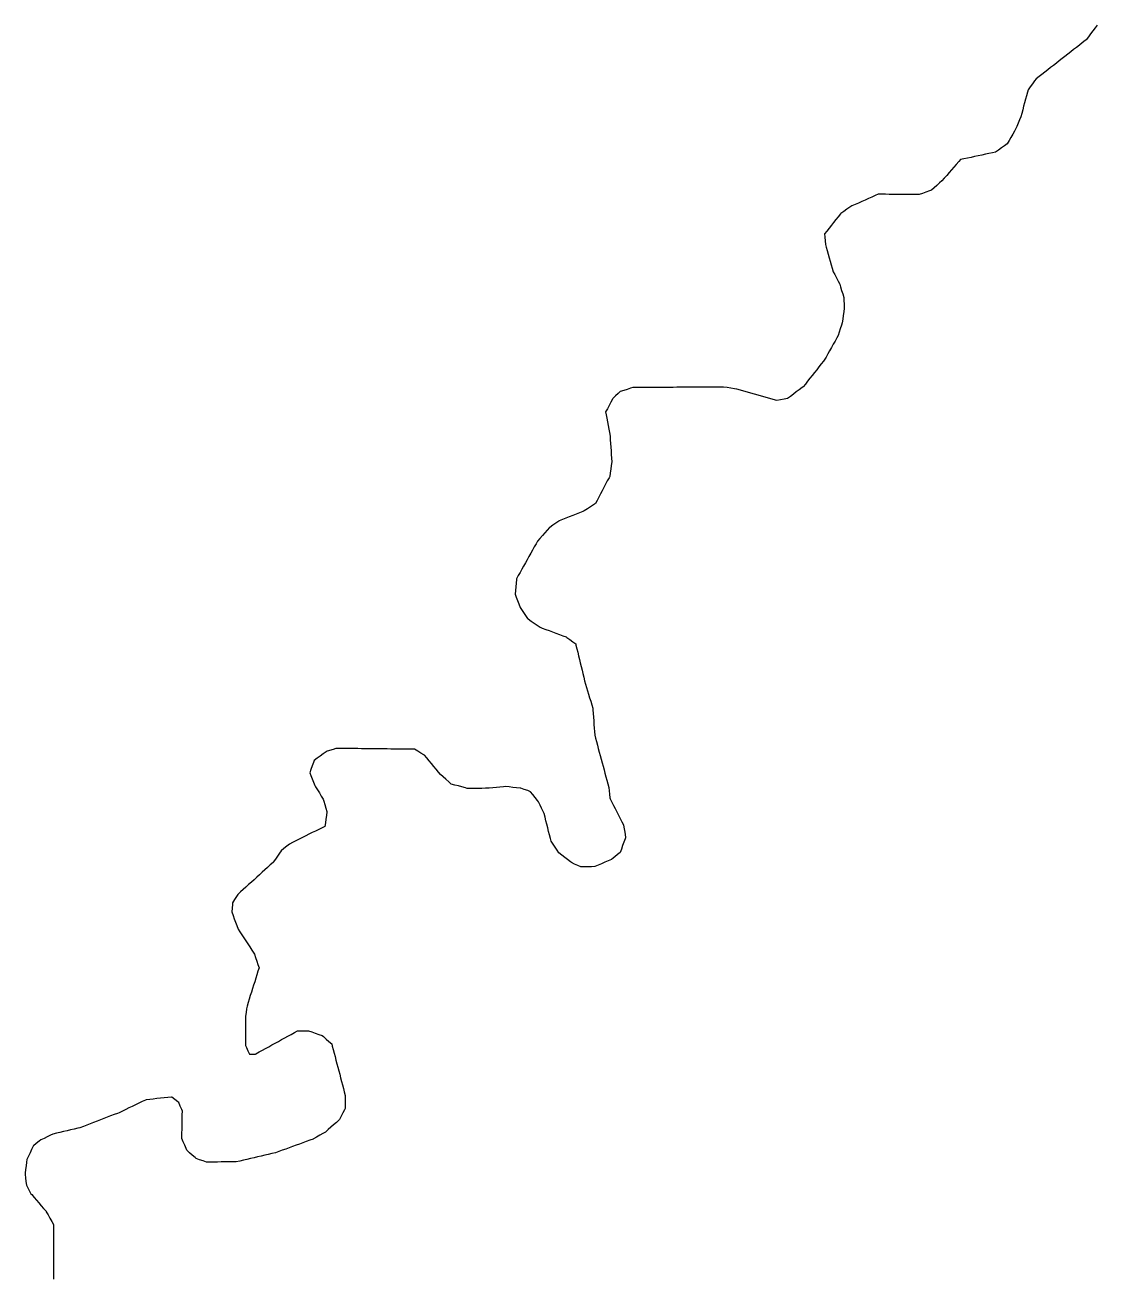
# Model space of a CAD drawing. Header units: millimetres. Extents: x 2 to 766, y 7 to 1390.
# Drawn here: x 105.2 to 398.4, y 1041 to 1383.4 of the extents above; entities that cross this region are included whole.
import ezdxf

# ---------------------------------------------------------------- set-up
doc = ezdxf.new("R2010")
doc.units = ezdxf.units.MM
doc.layers.add('ALL_ISLANDS', color=7, linetype='Continuous')
doc.layers.add('OUTLINE_ISLAND_01', color=7, linetype='Continuous')

msp = doc.modelspace()

# ---------------------------------------------------------------- linework, layer by layer
at = {"layer": 'ALL_ISLANDS'}
msp.add_lwpolyline([(398.712, 1383.3511), (398.1188, 1382.546), (397.5256, 1381.7409), (396.9325, 1380.9359), (396.3393, 1380.1308), (395.7461, 1379.3257), (395.4208, 1379.0719), (394.6324, 1378.4568), (393.844, 1377.8416), (393.0555, 1377.2265), (392.2671, 1376.6114), (391.4787, 1375.9962), (390.6903, 1375.3811), (389.9018, 1374.766), (389.1134, 1374.1508), (388.325, 1373.5357), (387.5366, 1372.9206), (386.7482, 1372.3054), (385.9597, 1371.6903), (385.1713, 1371.0751), (384.3829, 1370.46), (383.5945, 1369.8449), (382.8061, 1369.2297), (382.0176, 1368.6146), (381.5881, 1368.0441), (380.9866, 1367.2453), (380.385, 1366.4464), (379.7835, 1365.6476), (379.6016, 1364.962), (379.3452, 1363.9955), (379.0887, 1363.0289), (378.8323, 1362.0624), (378.5758, 1361.0958), (378.3193, 1360.1292), (378.0629, 1359.1627), (377.8064, 1358.1961), (377.483, 1357.4397), (377.0899, 1356.5202), (376.6967, 1355.6007), (376.3036, 1354.6812), (376.0864, 1354.3048), (375.5867, 1353.4386), (375.087, 1352.5724), (374.5873, 1351.7062), (374.0876, 1350.84), (373.3068, 1350.2882), (372.4901, 1349.7111), (371.6734, 1349.134), (370.8568, 1348.5568), (370.0592, 1348.3858), (369.0815, 1348.176), (368.1037, 1347.9663), (367.1259, 1347.7566), (366.1482, 1347.5469), (365.1704, 1347.3371), (364.1927, 1347.1274), (363.2149, 1346.9177), (362.2371, 1346.708), (361.2594, 1346.4983), (360.8014, 1345.9715), (360.1453, 1345.2168), (359.4891, 1344.4622), (358.833, 1343.7075), (358.1769, 1342.9528), (357.5208, 1342.1982), (356.8647, 1341.4435), (356.2086, 1340.6889), (355.5956, 1340.1382), (354.8518, 1339.4698), (354.108, 1338.8015), (353.3641, 1338.1331), (352.7933, 1337.9354), (351.8484, 1337.608), (350.9035, 1337.2806), (349.9586, 1336.9533), (349.7548, 1336.9546), (348.7548, 1336.9613), (347.7548, 1336.9679), (346.7548, 1336.9746), (345.7548, 1336.9812), (344.7549, 1336.9879), (343.7549, 1336.9945), (342.7549, 1337.0012), (341.7549, 1337.0078), (340.7549, 1337.0145), (339.755, 1337.0211), (338.755, 1337.0278), (337.9612, 1336.6733), (337.0481, 1336.2656), (336.135, 1335.8579), (335.2219, 1335.4501), (334.3088, 1335.0424), (333.3957, 1334.6347), (332.4826, 1334.2269), (331.5695, 1333.8192), (331.0459, 1333.4648), (330.2178, 1332.9042), (329.3897, 1332.3436), (328.5616, 1331.783), (328.4552, 1331.6503), (327.8294, 1330.8703), (327.2037, 1330.0903), (326.5779, 1329.3103), (325.9521, 1328.5302), (325.3264, 1327.7502), (324.7006, 1326.9702), (324.0749, 1326.1902), (324.1533, 1325.2955), (324.2407, 1324.2994), (324.3281, 1323.3032), (324.546, 1322.5508), (324.8241, 1321.5903), (325.1022, 1320.6297), (325.3804, 1319.6692), (325.6585, 1318.7087), (325.9366, 1317.7481), (326.2147, 1316.7876), (326.4929, 1315.827), (326.8889, 1315.0587), (327.3471, 1314.1699), (327.8052, 1313.281), (328.2634, 1312.3922), (328.4783, 1311.6743), (328.7651, 1310.7163), (329.0519, 1309.7583), (329.3387, 1308.8003), (329.3874, 1307.967), (329.4457, 1306.9687), (329.504, 1305.9704), (329.484, 1305.8291), (329.3435, 1304.839), (329.2031, 1303.849), (329.0626, 1302.8589), (328.9221, 1301.8688), (328.7045, 1301.1869), (328.4004, 1300.2343), (328.0963, 1299.2816), (327.7922, 1298.329), (327.4406, 1297.7034), (326.9505, 1296.8317), (326.4605, 1295.96), (325.9705, 1295.0883), (325.4804, 1294.2166), (324.9904, 1293.3449), (324.5004, 1292.4732), (324.0103, 1291.6015), (323.8137, 1291.3541), (323.1915, 1290.5712), (322.5693, 1289.7884), (321.9471, 1289.0055), (321.325, 1288.2226), (320.7028, 1287.4398), (320.0806, 1286.6569), (319.4584, 1285.874), (318.8362, 1285.0912), (318.214, 1284.3083), (317.9512, 1284.1111), (317.1514, 1283.5108), (316.3517, 1282.9105), (315.5519, 1282.3102), (314.7521, 1281.7099), (313.9523, 1281.1096), (312.9943, 1280.9242), (312.0125, 1280.7342), (311.0307, 1280.5442), (310.6816, 1280.6451), (309.7209, 1280.9227), (308.7602, 1281.2003), (307.7995, 1281.4779), (306.8388, 1281.7555), (305.8781, 1282.0331), (304.9174, 1282.3107), (303.9567, 1282.5883), (302.996, 1282.8659), (302.0354, 1283.1435), (301.0747, 1283.4212), (300.114, 1283.6988), (299.4243, 1283.8049), (298.4359, 1283.9571), (297.4476, 1284.1093), (296.4592, 1284.2614), (295.6241, 1284.2567), (294.6241, 1284.251), (293.6241, 1284.2453), (292.6241, 1284.2397), (291.6242, 1284.234), (290.6242, 1284.2283), (289.6242, 1284.2227), (288.6242, 1284.217), (287.6242, 1284.2113), (286.6242, 1284.2057), (285.6243, 1284.2), (284.6243, 1284.1943), (283.6243, 1284.1887), (282.6243, 1284.183), (281.6243, 1284.1773), (280.6243, 1284.1717), (279.6244, 1284.166), (278.6244, 1284.1603), (277.6244, 1284.1547), (276.6244, 1284.149), (275.6244, 1284.1433), (274.6244, 1284.1377), (273.6245, 1284.132), (272.6245, 1284.1263), (271.6245, 1284.1207), (271.0101, 1283.9259), (270.0569, 1283.6236), (269.1037, 1283.3214), (268.1504, 1283.0192), (267.6049, 1282.5082), (266.875, 1281.8247), (266.1451, 1281.1411), (266.0526, 1280.9687), (265.5796, 1280.0877), (265.1065, 1279.2066), (264.6335, 1278.3255), (264.1605, 1277.4445), (264.2977, 1276.6983), (264.4784, 1275.7148), (264.6592, 1274.7312), (264.84, 1273.7477), (265.0208, 1272.7642), (265.2016, 1271.7807), (265.3824, 1270.7972), (265.3842, 1270.7691), (265.4479, 1269.7712), (265.5116, 1268.7732), (265.5754, 1267.7752), (265.6391, 1266.7773), (265.7029, 1265.7793), (265.7666, 1264.7813), (265.8303, 1263.7834), (265.8302, 1263.7822), (265.697, 1262.7912), (265.5637, 1261.8001), (265.4305, 1260.809), (265.2972, 1259.8179), (265.0936, 1259.432), (264.6269, 1258.5476), (264.1602, 1257.6632), (263.6934, 1256.7788), (263.2267, 1255.8944), (262.76, 1255.01), (262.2933, 1254.1256), (261.8266, 1253.2412), (261.3599, 1252.3568), (260.8279, 1252.0046), (259.994, 1251.4526), (259.1602, 1250.9006), (258.3264, 1250.3486), (257.9477, 1250.2006), (257.0162, 1249.8367), (256.0848, 1249.4728), (255.1534, 1249.1089), (254.2219, 1248.7451), (253.2905, 1248.3812), (252.359, 1248.0173), (251.4276, 1247.6534), (251.3284, 1247.584), (250.509, 1247.0107), (249.6896, 1246.4375), (248.8703, 1245.8643), (248.8391, 1245.8291), (248.1751, 1245.0814), (247.5111, 1244.3337), (246.8471, 1243.586), (246.1831, 1242.8382), (245.5191, 1242.0905), (245.1179, 1241.3713), (244.6307, 1240.498), (244.1435, 1239.6247), (243.6564, 1238.7514), (243.1692, 1237.8781), (242.6821, 1237.0048), (242.1949, 1236.1315), (241.7077, 1235.2582), (241.2206, 1234.3849), (240.7334, 1233.5115), (240.2462, 1232.6382), (239.7591, 1231.7649), (239.7429, 1231.5951), (239.6483, 1230.5996), (239.5537, 1229.6041), (239.4591, 1228.6086), (239.3645, 1227.6131), (239.6834, 1226.7718), (240.0378, 1225.8367), (240.3923, 1224.9017), (240.7467, 1223.9666), (241.1158, 1223.4177), (241.6737, 1222.5878), (242.2317, 1221.758), (242.7897, 1220.9281), (242.9795, 1220.7951), (243.7986, 1220.2214), (244.6177, 1219.6477), (245.4368, 1219.0741), (246.2559, 1218.5004), (246.8253, 1218.2899), (247.7633, 1217.9432), (248.7013, 1217.5965), (249.6392, 1217.2497), (250.5772, 1216.903), (251.5152, 1216.5563), (252.4531, 1216.2096), (253.3911, 1215.8629), (253.5564, 1215.7406), (254.3603, 1215.1458), (255.1642, 1214.5511), (255.9681, 1213.9563), (256.0516, 1213.6127), (256.2875, 1212.6409), (256.5234, 1211.6692), (256.7593, 1210.6974), (256.9953, 1209.7256), (257.2312, 1208.7539), (257.4671, 1207.7821), (257.7031, 1206.8103), (257.939, 1205.8385), (258.1749, 1204.8668), (258.4108, 1203.895), (258.6468, 1202.9232), (258.9109, 1202.0673), (259.2057, 1201.1118), (259.5006, 1200.1563), (259.7955, 1199.2007), (260.0903, 1198.2452), (260.3852, 1197.2896), (260.68, 1196.3341), (260.7072, 1195.9283), (260.7741, 1194.9305), (260.841, 1193.9327), (260.9079, 1192.935), (260.9747, 1191.9372), (261.0416, 1190.9395), (261.1085, 1189.9417), (261.1754, 1188.9439), (261.3759, 1188.2025), (261.637, 1187.2372), (261.8981, 1186.2719), (262.1592, 1185.3065), (262.4203, 1184.3412), (262.6814, 1183.3759), (262.9425, 1182.4106), (263.2036, 1181.4453), (263.4647, 1180.48), (263.7257, 1179.5147), (263.9868, 1178.5494), (264.2479, 1177.584), (264.509, 1176.6187), (264.7701, 1175.6534), (265.0312, 1174.6881), (265.1214, 1173.7805), (265.2202, 1172.7854), (265.3191, 1171.7903), (265.4465, 1171.5387), (265.8983, 1170.6466), (266.3501, 1169.7545), (266.8018, 1168.8623), (267.2536, 1167.9702), (267.7054, 1167.0781), (268.1571, 1166.1859), (268.6089, 1165.2938), (269.0607, 1164.4017), (269.1536, 1163.8358), (269.3156, 1162.849), (269.4775, 1161.8622), (269.6395, 1160.8754), (269.5419, 1160.6206), (269.1841, 1159.6868), (268.8264, 1158.753), (268.4686, 1157.8192), (268.1109, 1156.8854), (267.4177, 1156.3003), (266.6536, 1155.6553), (265.8894, 1155.0102), (265.7728, 1154.9605), (264.853, 1154.5683), (263.9331, 1154.1761), (263.0132, 1153.7839), (262.0933, 1153.3917), (261.1735, 1152.9994), (260.3372, 1152.9861), (259.3373, 1152.9701), (258.3375, 1152.9541), (257.3376, 1152.9381), (256.594, 1153.2886), (255.6894, 1153.7149), (254.7849, 1154.1412), (254.5594, 1154.3122), (253.7626, 1154.9164), (252.9658, 1155.5207), (252.169, 1156.1249), (251.3722, 1156.7292), (250.8828, 1157.4668), (250.3299, 1158.3), (249.777, 1159.1333), (249.2241, 1159.9665), (249.0377, 1160.714), (248.7957, 1161.6843), (248.5538, 1162.6546), (248.3118, 1163.6249), (248.0698, 1164.5952), (247.8278, 1165.5655), (247.5859, 1166.5357), (247.3439, 1167.506), (247.0823, 1168.0571), (246.6536, 1168.9605), (246.2248, 1169.8639), (245.796, 1170.7673), (245.5024, 1171.1376), (244.8812, 1171.9213), (244.26, 1172.7049), (243.6388, 1173.4886), (242.8294, 1173.79), (241.8923, 1174.139), (240.9551, 1174.488), (240.7673, 1174.5063), (239.7721, 1174.6034), (238.7768, 1174.7005), (237.7815, 1174.7976), (236.7862, 1174.8948), (236.245, 1174.8495), (235.2484, 1174.7663), (234.2519, 1174.683), (233.2554, 1174.5997), (232.2588, 1174.5164), (231.2623, 1174.4332), (230.2658, 1174.3499), (230.2581, 1174.35), (229.2583, 1174.3689), (228.2585, 1174.3878), (227.2587, 1174.4067), (226.2588, 1174.4256), (225.7853, 1174.554), (224.8201, 1174.8156), (223.855, 1175.0773), (222.8898, 1175.3389), (221.9247, 1175.6006), (221.2042, 1176.2354), (220.4539, 1176.8965), (219.7036, 1177.5576), (218.9533, 1178.2188), (218.3906, 1178.8945), (217.7508, 1179.663), (217.1109, 1180.4315), (216.471, 1181.2), (215.8311, 1181.9684), (215.1912, 1182.7369), (214.5513, 1183.5054), (214.4437, 1183.57), (213.5863, 1184.0845), (212.7288, 1184.5991), (211.8714, 1185.1137), (211.3369, 1185.1195), (210.3369, 1185.1306), (209.337, 1185.1416), (208.337, 1185.1526), (207.3371, 1185.1636), (206.3372, 1185.1747), (205.3372, 1185.1857), (204.3373, 1185.1967), (203.3373, 1185.2077), (202.3374, 1185.2187), (201.3375, 1185.2298), (200.3375, 1185.2408), (199.3376, 1185.2518), (198.3376, 1185.2628), (197.3377, 1185.2738), (196.3378, 1185.2849), (195.3378, 1185.2959), (194.3379, 1185.3069), (193.3379, 1185.3179), (192.338, 1185.3289), (191.3381, 1185.34), (190.3381, 1185.351), (189.5764, 1185.0997), (188.6268, 1184.7864), (187.6771, 1184.4731), (187.6318, 1184.4396), (186.8275, 1183.8455), (186.0231, 1183.2513), (185.2188, 1182.6571), (184.4145, 1182.063), (184.2062, 1181.4994), (183.8596, 1180.5614), (183.513, 1179.6233), (183.1665, 1178.6853), (183.446, 1177.9715), (183.8107, 1177.0404), (184.1754, 1176.1092), (184.5401, 1175.1781), (184.7436, 1174.8541), (185.2755, 1174.0073), (185.8074, 1173.1605), (186.3393, 1172.3137), (186.8712, 1171.4669), (187.0233, 1170.9506), (187.3059, 1169.9914), (187.5885, 1169.0322), (187.8711, 1168.0729), (187.857, 1167.9708), (187.7193, 1166.9804), (187.5817, 1165.9899), (187.4441, 1164.9994), (187.3064, 1164.0089), (186.5519, 1163.6334), (185.6566, 1163.1879), (184.7613, 1162.7424), (183.8661, 1162.2969), (182.9708, 1161.8513), (182.0755, 1161.4058), (181.1802, 1160.9603), (180.285, 1160.5148), (179.3897, 1160.0693), (178.4944, 1159.6237), (177.5992, 1159.1782), (176.8849, 1158.572), (176.1224, 1157.9249), (175.36, 1157.2779), (174.9135, 1156.6403), (174.3398, 1155.8212), (173.7661, 1155.0021), (173.1925, 1154.183), (173.1243, 1154.1214), (172.3825, 1153.4508), (171.6407, 1152.7801), (170.8989, 1152.1095), (170.1571, 1151.4389), (169.4153, 1150.7683), (168.6734, 1150.0977), (167.9316, 1149.4271), (167.1898, 1148.7565), (166.448, 1148.0859), (165.7062, 1147.4153), (164.9644, 1146.7447), (164.2226, 1146.0741), (163.4808, 1145.4034), (163.0998, 1144.8048), (162.563, 1143.9611), (162.0261, 1143.1175), (161.9874, 1142.6266), (161.9087, 1141.6297), (161.83, 1140.6328), (161.8402, 1140.6047), (162.1845, 1139.6659), (162.5288, 1138.727), (162.8731, 1137.7881), (163.2174, 1136.8493), (163.5617, 1135.9104), (164.0503, 1135.1725), (164.6024, 1134.3387), (165.1544, 1133.5049), (165.7065, 1132.6711), (166.2586, 1131.8374), (166.8107, 1131.0036), (167.3628, 1130.1698), (167.9149, 1129.336), (168.0096, 1129.0571), (168.3311, 1128.1102), (168.6526, 1127.1633), (168.9741, 1126.2164), (169.2955, 1125.2695), (169.0111, 1124.3648), (168.7111, 1123.4109), (168.4112, 1122.4569), (168.1112, 1121.503), (167.8113, 1120.549), (167.5113, 1119.5951), (167.2114, 1118.6411), (166.9114, 1117.6872), (166.6115, 1116.7332), (166.3115, 1115.7793), (166.0116, 1114.8253), (165.8911, 1114.0303), (165.7413, 1113.0416), (165.5916, 1112.0528), (165.5917, 1112.0053), (165.5947, 1111.0053), (165.5976, 1110.0053), (165.6006, 1109.0053), (165.6036, 1108.0053), (165.6066, 1107.0053), (165.6096, 1106.0053), (165.6125, 1105.0053), (165.6155, 1104.0053), (165.8386, 1103.5056), (166.2463, 1102.5925), (166.654, 1101.6794), (167.314, 1101.6861), (168.314, 1101.6964), (168.4625, 1101.7784), (169.3381, 1102.2616), (170.2136, 1102.7448), (171.0891, 1103.228), (171.9646, 1103.7112), (172.8401, 1104.1944), (173.7156, 1104.6776), (174.5911, 1105.1608), (175.4666, 1105.644), (176.3421, 1106.1272), (177.2176, 1106.6104), (178.0931, 1107.0937), (178.9686, 1107.5769), (179.8441, 1108.0601), (180.7869, 1108.0667), (181.7869, 1108.0738), (182.7869, 1108.0808), (182.8147, 1108.0712), (183.7592, 1107.7429), (184.7038, 1107.4146), (185.6484, 1107.0863), (186.593, 1106.758), (186.9271, 1106.4635), (187.6774, 1105.8024), (188.4277, 1105.1413), (189.178, 1104.4802), (189.3338, 1103.8874), (189.5878, 1102.9202), (189.8419, 1101.953), (190.096, 1100.9858), (190.35, 1100.0186), (190.6041, 1099.0514), (190.8582, 1098.0842), (191.1122, 1097.117), (191.3663, 1096.1499), (191.6204, 1095.1827), (191.8745, 1094.2155), (192.1285, 1093.2483), (192.3826, 1092.2811), (192.6367, 1091.3139), (192.8907, 1090.3467), (192.8821, 1089.7601), (192.8673, 1088.7602), (192.8525, 1087.7603), (192.8377, 1086.7604), (192.6926, 1086.4714), (192.244, 1085.5777), (191.7953, 1084.684), (191.3466, 1083.7903), (191.2092, 1083.6691), (190.4595, 1083.0073), (189.7098, 1082.3456), (188.9601, 1081.6838), (188.2104, 1081.022), (187.4607, 1080.3602), (186.7984, 1079.9767), (185.933, 1079.4756), (185.0676, 1078.9745), (184.2023, 1078.4734), (184.1104, 1078.4399), (183.171, 1078.097), (182.2316, 1077.7541), (181.2922, 1077.4112), (180.3528, 1077.0684), (179.4135, 1076.7255), (178.4741, 1076.3826), (177.5347, 1076.0398), (176.5953, 1075.6969), (175.6559, 1075.354), (174.7165, 1075.0111), (173.7772, 1074.6683), (173.7754, 1074.6678), (172.8016, 1074.4401), (171.8279, 1074.2124), (170.8542, 1073.9847), (169.8804, 1073.757), (168.9067, 1073.5293), (167.933, 1073.3016), (166.9592, 1073.0739), (165.9855, 1072.8463), (165.0118, 1072.6186), (164.038, 1072.3909), (163.0643, 1072.1632), (162.8929, 1072.1627), (161.8929, 1072.1602), (160.8929, 1072.1577), (159.8929, 1072.1551), (158.8929, 1072.1526), (157.8929, 1072.1501), (156.8929, 1072.1475), (155.8929, 1072.145), (154.8929, 1072.1425), (153.9729, 1072.462), (153.0282, 1072.7901), (152.0836, 1073.1182), (151.7894, 1073.3745), (151.0356, 1074.0316), (150.2817, 1074.6886), (149.5279, 1075.3457), (149.3316, 1075.8128), (148.9442, 1076.7347), (148.5569, 1077.6566), (148.1695, 1078.5786), (148.1789, 1079.0897), (148.1972, 1080.0895), (148.2155, 1081.0894), (148.2338, 1082.0892), (148.2521, 1083.089), (148.2704, 1084.0889), (148.2887, 1085.0887), (148.307, 1086.0885), (148.1173, 1086.5519), (147.7386, 1087.4774), (147.3598, 1088.4029), (147.0309, 1088.6649), (146.2488, 1089.288), (145.4666, 1089.911), (145.3338, 1089.8975), (144.339, 1089.7963), (143.3441, 1089.6951), (142.3493, 1089.5939), (141.3544, 1089.4927), (140.3595, 1089.3915), (139.3647, 1089.2903), (138.3698, 1089.189), (138.1966, 1089.1058), (137.2953, 1088.6726), (136.394, 1088.2394), (135.4927, 1087.8062), (134.5914, 1087.3729), (133.6901, 1086.9397), (132.7888, 1086.5065), (131.8875, 1086.0733), (130.9862, 1085.6401), (130.5446, 1085.47), (129.6115, 1085.1105), (128.6783, 1084.751), (127.7451, 1084.3915), (126.812, 1084.0321), (125.8788, 1083.6726), (124.9457, 1083.3131), (124.0125, 1082.9536), (123.0794, 1082.5941), (122.1462, 1082.2347), (121.2131, 1081.8752), (120.2799, 1081.5157), (119.672, 1081.3732), (118.6984, 1081.1449), (117.7248, 1080.9167), (116.7512, 1080.6885), (115.7776, 1080.4602), (114.804, 1080.232), (113.8303, 1080.0038), (112.8567, 1079.7755), (112.2489, 1079.4856), (111.3463, 1079.055), (110.4438, 1078.6244), (109.5412, 1078.1939), (109.0747, 1077.8177), (108.2963, 1077.1899), (107.5179, 1076.5622), (107.4691, 1076.4597), (107.0389, 1075.5569), (106.6088, 1074.6541), (106.1787, 1073.7514), (105.7485, 1072.8486), (105.6437, 1072.0798), (105.5085, 1071.089), (105.3734, 1070.0982), (105.2383, 1069.1073), (105.2755, 1068.7757), (105.3872, 1067.782), (105.4988, 1066.7883), (105.6105, 1065.7945), (105.9073, 1065.2423), (106.3807, 1064.3615), (106.8541, 1063.4806), (107.0792, 1063.2184), (107.7306, 1062.4597), (108.382, 1061.7009), (109.0334, 1060.9422), (109.6848, 1060.1835), (110.3362, 1059.4247), (110.9876, 1058.666), (111.0689, 1058.5215), (111.5588, 1057.6497), (112.0488, 1056.778), (112.5388, 1055.9063), (113.0288, 1055.0345), (113.0294, 1054.063), (113.0301, 1053.063), (113.0307, 1052.063), (113.0314, 1051.063), (113.032, 1050.063), (113.0327, 1049.063), (113.0333, 1048.063), (113.034, 1047.063), (113.0346, 1046.063), (113.0353, 1045.063), (113.0359, 1044.063), (113.0365, 1043.063), (113.0372, 1042.063), (113.0378, 1041.063), (113.0385, 1040.063)], dxfattribs=at)
at = {"layer": 'OUTLINE_ISLAND_01'}
msp.add_lwpolyline([(398.712, 1383.3511), (398.1188, 1382.546), (397.5256, 1381.7409), (396.9325, 1380.9359), (396.3393, 1380.1308), (395.7461, 1379.3257), (395.4208, 1379.0719), (394.6324, 1378.4568), (393.844, 1377.8416), (393.0555, 1377.2265), (392.2671, 1376.6114), (391.4787, 1375.9962), (390.6903, 1375.3811), (389.9018, 1374.766), (389.1134, 1374.1508), (388.325, 1373.5357), (387.5366, 1372.9206), (386.7482, 1372.3054), (385.9597, 1371.6903), (385.1713, 1371.0751), (384.3829, 1370.46), (383.5945, 1369.8449), (382.8061, 1369.2297), (382.0176, 1368.6146), (381.5881, 1368.0441), (380.9866, 1367.2453), (380.385, 1366.4464), (379.7835, 1365.6476), (379.6016, 1364.962), (379.3452, 1363.9955), (379.0887, 1363.0289), (378.8323, 1362.0624), (378.5758, 1361.0958), (378.3193, 1360.1292), (378.0629, 1359.1627), (377.8064, 1358.1961), (377.483, 1357.4397), (377.0899, 1356.5202), (376.6967, 1355.6007), (376.3036, 1354.6812), (376.0864, 1354.3048), (375.5867, 1353.4386), (375.087, 1352.5724), (374.5873, 1351.7062), (374.0876, 1350.84), (373.3068, 1350.2882), (372.4901, 1349.7111), (371.6734, 1349.134), (370.8568, 1348.5568), (370.0592, 1348.3858), (369.0815, 1348.176), (368.1037, 1347.9663), (367.1259, 1347.7566), (366.1482, 1347.5469), (365.1704, 1347.3371), (364.1927, 1347.1274), (363.2149, 1346.9177), (362.2371, 1346.708), (361.2594, 1346.4983), (360.8014, 1345.9715), (360.1453, 1345.2168), (359.4891, 1344.4622), (358.833, 1343.7075), (358.1769, 1342.9528), (357.5208, 1342.1982), (356.8647, 1341.4435), (356.2086, 1340.6889), (355.5956, 1340.1382), (354.8518, 1339.4698), (354.108, 1338.8015), (353.3641, 1338.1331), (352.7933, 1337.9354), (351.8484, 1337.608), (350.9035, 1337.2806), (349.9586, 1336.9533), (349.7548, 1336.9546), (348.7548, 1336.9613), (347.7548, 1336.9679), (346.7548, 1336.9746), (345.7548, 1336.9812), (344.7549, 1336.9879), (343.7549, 1336.9945), (342.7549, 1337.0012), (341.7549, 1337.0078), (340.7549, 1337.0145), (339.755, 1337.0211), (338.755, 1337.0278), (337.9612, 1336.6733), (337.0481, 1336.2656), (336.135, 1335.8579), (335.2219, 1335.4501), (334.3088, 1335.0424), (333.3957, 1334.6347), (332.4826, 1334.2269), (331.5695, 1333.8192), (331.0459, 1333.4648), (330.2178, 1332.9042), (329.3897, 1332.3436), (328.5616, 1331.783), (328.4552, 1331.6503), (327.8294, 1330.8703), (327.2037, 1330.0903), (326.5779, 1329.3103), (325.9521, 1328.5302), (325.3264, 1327.7502), (324.7006, 1326.9702), (324.0749, 1326.1902), (324.1533, 1325.2955), (324.2407, 1324.2994), (324.3281, 1323.3032), (324.546, 1322.5508), (324.8241, 1321.5903), (325.1022, 1320.6297), (325.3804, 1319.6692), (325.6585, 1318.7087), (325.9366, 1317.7481), (326.2147, 1316.7876), (326.4929, 1315.827), (326.8889, 1315.0587), (327.3471, 1314.1699), (327.8052, 1313.281), (328.2634, 1312.3922), (328.4783, 1311.6743), (328.7651, 1310.7163), (329.0519, 1309.7583), (329.3387, 1308.8003), (329.3874, 1307.967), (329.4457, 1306.9687), (329.504, 1305.9704), (329.484, 1305.8291), (329.3435, 1304.839), (329.2031, 1303.849), (329.0626, 1302.8589), (328.9221, 1301.8688), (328.7045, 1301.1869), (328.4004, 1300.2343), (328.0963, 1299.2816), (327.7922, 1298.329), (327.4406, 1297.7034), (326.9505, 1296.8317), (326.4605, 1295.96), (325.9705, 1295.0883), (325.4804, 1294.2166), (324.9904, 1293.3449), (324.5004, 1292.4732), (324.0103, 1291.6015), (323.8137, 1291.3541), (323.1915, 1290.5712), (322.5693, 1289.7884), (321.9471, 1289.0055), (321.325, 1288.2226), (320.7028, 1287.4398), (320.0806, 1286.6569), (319.4584, 1285.874), (318.8362, 1285.0912), (318.214, 1284.3083), (317.9512, 1284.1111), (317.1514, 1283.5108), (316.3517, 1282.9105), (315.5519, 1282.3102), (314.7521, 1281.7099), (313.9523, 1281.1096), (312.9943, 1280.9242), (312.0125, 1280.7342), (311.0307, 1280.5442), (310.6816, 1280.6451), (309.7209, 1280.9227), (308.7602, 1281.2003), (307.7995, 1281.4779), (306.8388, 1281.7555), (305.8781, 1282.0331), (304.9174, 1282.3107), (303.9567, 1282.5883), (302.996, 1282.8659), (302.0354, 1283.1435), (301.0747, 1283.4212), (300.114, 1283.6988), (299.4243, 1283.8049), (298.4359, 1283.9571), (297.4476, 1284.1093), (296.4592, 1284.2614), (295.6241, 1284.2567), (294.6241, 1284.251), (293.6241, 1284.2453), (292.6241, 1284.2397), (291.6242, 1284.234), (290.6242, 1284.2283), (289.6242, 1284.2227), (288.6242, 1284.217), (287.6242, 1284.2113), (286.6242, 1284.2057), (285.6243, 1284.2), (284.6243, 1284.1943), (283.6243, 1284.1887), (282.6243, 1284.183), (281.6243, 1284.1773), (280.6243, 1284.1717), (279.6244, 1284.166), (278.6244, 1284.1603), (277.6244, 1284.1547), (276.6244, 1284.149), (275.6244, 1284.1433), (274.6244, 1284.1377), (273.6245, 1284.132), (272.6245, 1284.1263), (271.6245, 1284.1207), (271.0101, 1283.9259), (270.0569, 1283.6236), (269.1037, 1283.3214), (268.1504, 1283.0192), (267.6049, 1282.5082), (266.875, 1281.8247), (266.1451, 1281.1411), (266.0526, 1280.9687), (265.5796, 1280.0877), (265.1065, 1279.2066), (264.6335, 1278.3255), (264.1605, 1277.4445), (264.2977, 1276.6983), (264.4784, 1275.7148), (264.6592, 1274.7312), (264.84, 1273.7477), (265.0208, 1272.7642), (265.2016, 1271.7807), (265.3824, 1270.7972), (265.3842, 1270.7691), (265.4479, 1269.7712), (265.5116, 1268.7732), (265.5754, 1267.7752), (265.6391, 1266.7773), (265.7029, 1265.7793), (265.7666, 1264.7813), (265.8303, 1263.7834), (265.8302, 1263.7822), (265.697, 1262.7912), (265.5637, 1261.8001), (265.4305, 1260.809), (265.2972, 1259.8179), (265.0936, 1259.432), (264.6269, 1258.5476), (264.1602, 1257.6632), (263.6934, 1256.7788), (263.2267, 1255.8944), (262.76, 1255.01), (262.2933, 1254.1256), (261.8266, 1253.2412), (261.3599, 1252.3568), (260.8279, 1252.0046), (259.994, 1251.4526), (259.1602, 1250.9006), (258.3264, 1250.3486), (257.9477, 1250.2006), (257.0162, 1249.8367), (256.0848, 1249.4728), (255.1534, 1249.1089), (254.2219, 1248.7451), (253.2905, 1248.3812), (252.359, 1248.0173), (251.4276, 1247.6534), (251.3284, 1247.584), (250.509, 1247.0107), (249.6896, 1246.4375), (248.8703, 1245.8643), (248.8391, 1245.8291), (248.1751, 1245.0814), (247.5111, 1244.3337), (246.8471, 1243.586), (246.1831, 1242.8382), (245.5191, 1242.0905), (245.1179, 1241.3713), (244.6307, 1240.498), (244.1435, 1239.6247), (243.6564, 1238.7514), (243.1692, 1237.8781), (242.6821, 1237.0048), (242.1949, 1236.1315), (241.7077, 1235.2582), (241.2206, 1234.3849), (240.7334, 1233.5115), (240.2462, 1232.6382), (239.7591, 1231.7649), (239.7429, 1231.5951), (239.6483, 1230.5996), (239.5537, 1229.6041), (239.4591, 1228.6086), (239.3645, 1227.6131), (239.6834, 1226.7718), (240.0378, 1225.8367), (240.3923, 1224.9017), (240.7467, 1223.9666), (241.1158, 1223.4177), (241.6737, 1222.5878), (242.2317, 1221.758), (242.7897, 1220.9281), (242.9795, 1220.7951), (243.7986, 1220.2214), (244.6177, 1219.6477), (245.4368, 1219.0741), (246.2559, 1218.5004), (246.8253, 1218.2899), (247.7633, 1217.9432), (248.7013, 1217.5965), (249.6392, 1217.2497), (250.5772, 1216.903), (251.5152, 1216.5563), (252.4531, 1216.2096), (253.3911, 1215.8629), (253.5564, 1215.7406), (254.3603, 1215.1458), (255.1642, 1214.5511), (255.9681, 1213.9563), (256.0516, 1213.6127), (256.2875, 1212.6409), (256.5234, 1211.6692), (256.7593, 1210.6974), (256.9953, 1209.7256), (257.2312, 1208.7539), (257.4671, 1207.7821), (257.7031, 1206.8103), (257.939, 1205.8385), (258.1749, 1204.8668), (258.4108, 1203.895), (258.6468, 1202.9232), (258.9109, 1202.0673), (259.2057, 1201.1118), (259.5006, 1200.1563), (259.7955, 1199.2007), (260.0903, 1198.2452), (260.3852, 1197.2896), (260.68, 1196.3341), (260.7072, 1195.9283), (260.7741, 1194.9305), (260.841, 1193.9327), (260.9079, 1192.935), (260.9747, 1191.9372), (261.0416, 1190.9395), (261.1085, 1189.9417), (261.1754, 1188.9439), (261.3759, 1188.2025), (261.637, 1187.2372), (261.8981, 1186.2719), (262.1592, 1185.3065), (262.4203, 1184.3412), (262.6814, 1183.3759), (262.9425, 1182.4106), (263.2036, 1181.4453), (263.4647, 1180.48), (263.7257, 1179.5147), (263.9868, 1178.5494), (264.2479, 1177.584), (264.509, 1176.6187), (264.7701, 1175.6534), (265.0312, 1174.6881), (265.1214, 1173.7805), (265.2202, 1172.7854), (265.3191, 1171.7903), (265.4465, 1171.5387), (265.8983, 1170.6466), (266.3501, 1169.7545), (266.8018, 1168.8623), (267.2536, 1167.9702), (267.7054, 1167.0781), (268.1571, 1166.1859), (268.6089, 1165.2938), (269.0607, 1164.4017), (269.1536, 1163.8358), (269.3156, 1162.849), (269.4775, 1161.8622), (269.6395, 1160.8754), (269.5419, 1160.6206), (269.1841, 1159.6868), (268.8264, 1158.753), (268.4686, 1157.8192), (268.1109, 1156.8854), (267.4177, 1156.3003), (266.6536, 1155.6553), (265.8894, 1155.0102), (265.7728, 1154.9605), (264.853, 1154.5683), (263.9331, 1154.1761), (263.0132, 1153.7839), (262.0933, 1153.3917), (261.1735, 1152.9994), (260.3372, 1152.9861), (259.3373, 1152.9701), (258.3375, 1152.9541), (257.3376, 1152.9381), (256.594, 1153.2886), (255.6894, 1153.7149), (254.7849, 1154.1412), (254.5594, 1154.3122), (253.7626, 1154.9164), (252.9658, 1155.5207), (252.169, 1156.1249), (251.3722, 1156.7292), (250.8828, 1157.4668), (250.3299, 1158.3), (249.777, 1159.1333), (249.2241, 1159.9665), (249.0377, 1160.714), (248.7957, 1161.6843), (248.5538, 1162.6546), (248.3118, 1163.6249), (248.0698, 1164.5952), (247.8278, 1165.5655), (247.5859, 1166.5357), (247.3439, 1167.506), (247.0823, 1168.0571), (246.6536, 1168.9605), (246.2248, 1169.8639), (245.796, 1170.7673), (245.5024, 1171.1376), (244.8812, 1171.9213), (244.26, 1172.7049), (243.6388, 1173.4886), (242.8294, 1173.79), (241.8923, 1174.139), (240.9551, 1174.488), (240.7673, 1174.5063), (239.7721, 1174.6034), (238.7768, 1174.7005), (237.7815, 1174.7976), (236.7862, 1174.8948), (236.245, 1174.8495), (235.2484, 1174.7663), (234.2519, 1174.683), (233.2554, 1174.5997), (232.2588, 1174.5164), (231.2623, 1174.4332), (230.2658, 1174.3499), (230.2581, 1174.35), (229.2583, 1174.3689), (228.2585, 1174.3878), (227.2587, 1174.4067), (226.2588, 1174.4256), (225.7853, 1174.554), (224.8201, 1174.8156), (223.855, 1175.0773), (222.8898, 1175.3389), (221.9247, 1175.6006), (221.2042, 1176.2354), (220.4539, 1176.8965), (219.7036, 1177.5576), (218.9533, 1178.2188), (218.3906, 1178.8945), (217.7508, 1179.663), (217.1109, 1180.4315), (216.471, 1181.2), (215.8311, 1181.9684), (215.1912, 1182.7369), (214.5513, 1183.5054), (214.4437, 1183.57), (213.5863, 1184.0845), (212.7288, 1184.5991), (211.8714, 1185.1137), (211.3369, 1185.1195), (210.3369, 1185.1306), (209.337, 1185.1416), (208.337, 1185.1526), (207.3371, 1185.1636), (206.3372, 1185.1747), (205.3372, 1185.1857), (204.3373, 1185.1967), (203.3373, 1185.2077), (202.3374, 1185.2187), (201.3375, 1185.2298), (200.3375, 1185.2408), (199.3376, 1185.2518), (198.3376, 1185.2628), (197.3377, 1185.2738), (196.3378, 1185.2849), (195.3378, 1185.2959), (194.3379, 1185.3069), (193.3379, 1185.3179), (192.338, 1185.3289), (191.3381, 1185.34), (190.3381, 1185.351), (189.5764, 1185.0997), (188.6268, 1184.7864), (187.6771, 1184.4731), (187.6318, 1184.4396), (186.8275, 1183.8455), (186.0231, 1183.2513), (185.2188, 1182.6571), (184.4145, 1182.063), (184.2062, 1181.4994), (183.8596, 1180.5614), (183.513, 1179.6233), (183.1665, 1178.6853), (183.446, 1177.9715), (183.8107, 1177.0404), (184.1754, 1176.1092), (184.5401, 1175.1781), (184.7436, 1174.8541), (185.2755, 1174.0073), (185.8074, 1173.1605), (186.3393, 1172.3137), (186.8712, 1171.4669), (187.0233, 1170.9506), (187.3059, 1169.9914), (187.5885, 1169.0322), (187.8711, 1168.0729), (187.857, 1167.9708), (187.7193, 1166.9804), (187.5817, 1165.9899), (187.4441, 1164.9994), (187.3064, 1164.0089), (186.5519, 1163.6334), (185.6566, 1163.1879), (184.7613, 1162.7424), (183.8661, 1162.2969), (182.9708, 1161.8513), (182.0755, 1161.4058), (181.1802, 1160.9603), (180.285, 1160.5148), (179.3897, 1160.0693), (178.4944, 1159.6237), (177.5992, 1159.1782), (176.8849, 1158.572), (176.1224, 1157.9249), (175.36, 1157.2779), (174.9135, 1156.6403), (174.3398, 1155.8212), (173.7661, 1155.0021), (173.1925, 1154.183), (173.1243, 1154.1214), (172.3825, 1153.4508), (171.6407, 1152.7801), (170.8989, 1152.1095), (170.1571, 1151.4389), (169.4153, 1150.7683), (168.6734, 1150.0977), (167.9316, 1149.4271), (167.1898, 1148.7565), (166.448, 1148.0859), (165.7062, 1147.4153), (164.9644, 1146.7447), (164.2226, 1146.0741), (163.4808, 1145.4034), (163.0998, 1144.8048), (162.563, 1143.9611), (162.0261, 1143.1175), (161.9874, 1142.6266), (161.9087, 1141.6297), (161.83, 1140.6328), (161.8402, 1140.6047), (162.1845, 1139.6659), (162.5288, 1138.727), (162.8731, 1137.7881), (163.2174, 1136.8493), (163.5617, 1135.9104), (164.0503, 1135.1725), (164.6024, 1134.3387), (165.1544, 1133.5049), (165.7065, 1132.6711), (166.2586, 1131.8374), (166.8107, 1131.0036), (167.3628, 1130.1698), (167.9149, 1129.336), (168.0096, 1129.0571), (168.3311, 1128.1102), (168.6526, 1127.1633), (168.9741, 1126.2164), (169.2955, 1125.2695), (169.0111, 1124.3648), (168.7111, 1123.4109), (168.4112, 1122.4569), (168.1112, 1121.503), (167.8113, 1120.549), (167.5113, 1119.5951), (167.2114, 1118.6411), (166.9114, 1117.6872), (166.6115, 1116.7332), (166.3115, 1115.7793), (166.0116, 1114.8253), (165.8911, 1114.0303), (165.7413, 1113.0416), (165.5916, 1112.0528), (165.5917, 1112.0053), (165.5947, 1111.0053), (165.5976, 1110.0053), (165.6006, 1109.0053), (165.6036, 1108.0053), (165.6066, 1107.0053), (165.6096, 1106.0053), (165.6125, 1105.0053), (165.6155, 1104.0053), (165.8386, 1103.5056), (166.2463, 1102.5925), (166.654, 1101.6794), (167.314, 1101.6861), (168.314, 1101.6964), (168.4625, 1101.7784), (169.3381, 1102.2616), (170.2136, 1102.7448), (171.0891, 1103.228), (171.9646, 1103.7112), (172.8401, 1104.1944), (173.7156, 1104.6776), (174.5911, 1105.1608), (175.4666, 1105.644), (176.3421, 1106.1272), (177.2176, 1106.6104), (178.0931, 1107.0937), (178.9686, 1107.5769), (179.8441, 1108.0601), (180.7869, 1108.0667), (181.7869, 1108.0738), (182.7869, 1108.0808), (182.8147, 1108.0712), (183.7592, 1107.7429), (184.7038, 1107.4146), (185.6484, 1107.0863), (186.593, 1106.758), (186.9271, 1106.4635), (187.6774, 1105.8024), (188.4277, 1105.1413), (189.178, 1104.4802), (189.3338, 1103.8874), (189.5878, 1102.9202), (189.8419, 1101.953), (190.096, 1100.9858), (190.35, 1100.0186), (190.6041, 1099.0514), (190.8582, 1098.0842), (191.1122, 1097.117), (191.3663, 1096.1499), (191.6204, 1095.1827), (191.8745, 1094.2155), (192.1285, 1093.2483), (192.3826, 1092.2811), (192.6367, 1091.3139), (192.8907, 1090.3467), (192.8821, 1089.7601), (192.8673, 1088.7602), (192.8525, 1087.7603), (192.8377, 1086.7604), (192.6926, 1086.4714), (192.244, 1085.5777), (191.7953, 1084.684), (191.3466, 1083.7903), (191.2092, 1083.6691), (190.4595, 1083.0073), (189.7098, 1082.3456), (188.9601, 1081.6838), (188.2104, 1081.022), (187.4607, 1080.3602), (186.7984, 1079.9767), (185.933, 1079.4756), (185.0676, 1078.9745), (184.2023, 1078.4734), (184.1104, 1078.4399), (183.171, 1078.097), (182.2316, 1077.7541), (181.2922, 1077.4112), (180.3528, 1077.0684), (179.4135, 1076.7255), (178.4741, 1076.3826), (177.5347, 1076.0398), (176.5953, 1075.6969), (175.6559, 1075.354), (174.7165, 1075.0111), (173.7772, 1074.6683), (173.7754, 1074.6678), (172.8016, 1074.4401), (171.8279, 1074.2124), (170.8542, 1073.9847), (169.8804, 1073.757), (168.9067, 1073.5293), (167.933, 1073.3016), (166.9592, 1073.0739), (165.9855, 1072.8463), (165.0118, 1072.6186), (164.038, 1072.3909), (163.0643, 1072.1632), (162.8929, 1072.1627), (161.8929, 1072.1602), (160.8929, 1072.1577), (159.8929, 1072.1551), (158.8929, 1072.1526), (157.8929, 1072.1501), (156.8929, 1072.1475), (155.8929, 1072.145), (154.8929, 1072.1425), (153.9729, 1072.462), (153.0282, 1072.7901), (152.0836, 1073.1182), (151.7894, 1073.3745), (151.0356, 1074.0316), (150.2817, 1074.6886), (149.5279, 1075.3457), (149.3316, 1075.8128), (148.9442, 1076.7347), (148.5569, 1077.6566), (148.1695, 1078.5786), (148.1789, 1079.0897), (148.1972, 1080.0895), (148.2155, 1081.0894), (148.2338, 1082.0892), (148.2521, 1083.089), (148.2704, 1084.0889), (148.2887, 1085.0887), (148.307, 1086.0885), (148.1173, 1086.5519), (147.7386, 1087.4774), (147.3598, 1088.4029), (147.0309, 1088.6649), (146.2488, 1089.288), (145.4666, 1089.911), (145.3338, 1089.8975), (144.339, 1089.7963), (143.3441, 1089.6951), (142.3493, 1089.5939), (141.3544, 1089.4927), (140.3595, 1089.3915), (139.3647, 1089.2903), (138.3698, 1089.189), (138.1966, 1089.1058), (137.2953, 1088.6726), (136.394, 1088.2394), (135.4927, 1087.8062), (134.5914, 1087.3729), (133.6901, 1086.9397), (132.7888, 1086.5065), (131.8875, 1086.0733), (130.9862, 1085.6401), (130.5446, 1085.47), (129.6115, 1085.1105), (128.6783, 1084.751), (127.7451, 1084.3915), (126.812, 1084.0321), (125.8788, 1083.6726), (124.9457, 1083.3131), (124.0125, 1082.9536), (123.0794, 1082.5941), (122.1462, 1082.2347), (121.2131, 1081.8752), (120.2799, 1081.5157), (119.672, 1081.3732), (118.6984, 1081.1449), (117.7248, 1080.9167), (116.7512, 1080.6885), (115.7776, 1080.4602), (114.804, 1080.232), (113.8303, 1080.0038), (112.8567, 1079.7755), (112.2489, 1079.4856), (111.3463, 1079.055), (110.4438, 1078.6244), (109.5412, 1078.1939), (109.0747, 1077.8177), (108.2963, 1077.1899), (107.5179, 1076.5622), (107.4691, 1076.4597), (107.0389, 1075.5569), (106.6088, 1074.6541), (106.1787, 1073.7514), (105.7485, 1072.8486), (105.6437, 1072.0798), (105.5085, 1071.089), (105.3734, 1070.0982), (105.2383, 1069.1073), (105.2755, 1068.7757), (105.3872, 1067.782), (105.4988, 1066.7883), (105.6105, 1065.7945), (105.9073, 1065.2423), (106.3807, 1064.3615), (106.8541, 1063.4806), (107.0792, 1063.2184), (107.7306, 1062.4597), (108.382, 1061.7009), (109.0334, 1060.9422), (109.6848, 1060.1835), (110.3362, 1059.4247), (110.9876, 1058.666), (111.0689, 1058.5215), (111.5588, 1057.6497), (112.0488, 1056.778), (112.5388, 1055.9063), (113.0288, 1055.0345), (113.0294, 1054.063), (113.0301, 1053.063), (113.0307, 1052.063), (113.0314, 1051.063), (113.032, 1050.063), (113.0327, 1049.063), (113.0333, 1048.063), (113.034, 1047.063), (113.0346, 1046.063), (113.0353, 1045.063), (113.0359, 1044.063), (113.0365, 1043.063), (113.0372, 1042.063), (113.0378, 1041.063), (113.0385, 1040.063)], dxfattribs=at)

doc.saveas('drawing.dxf')
